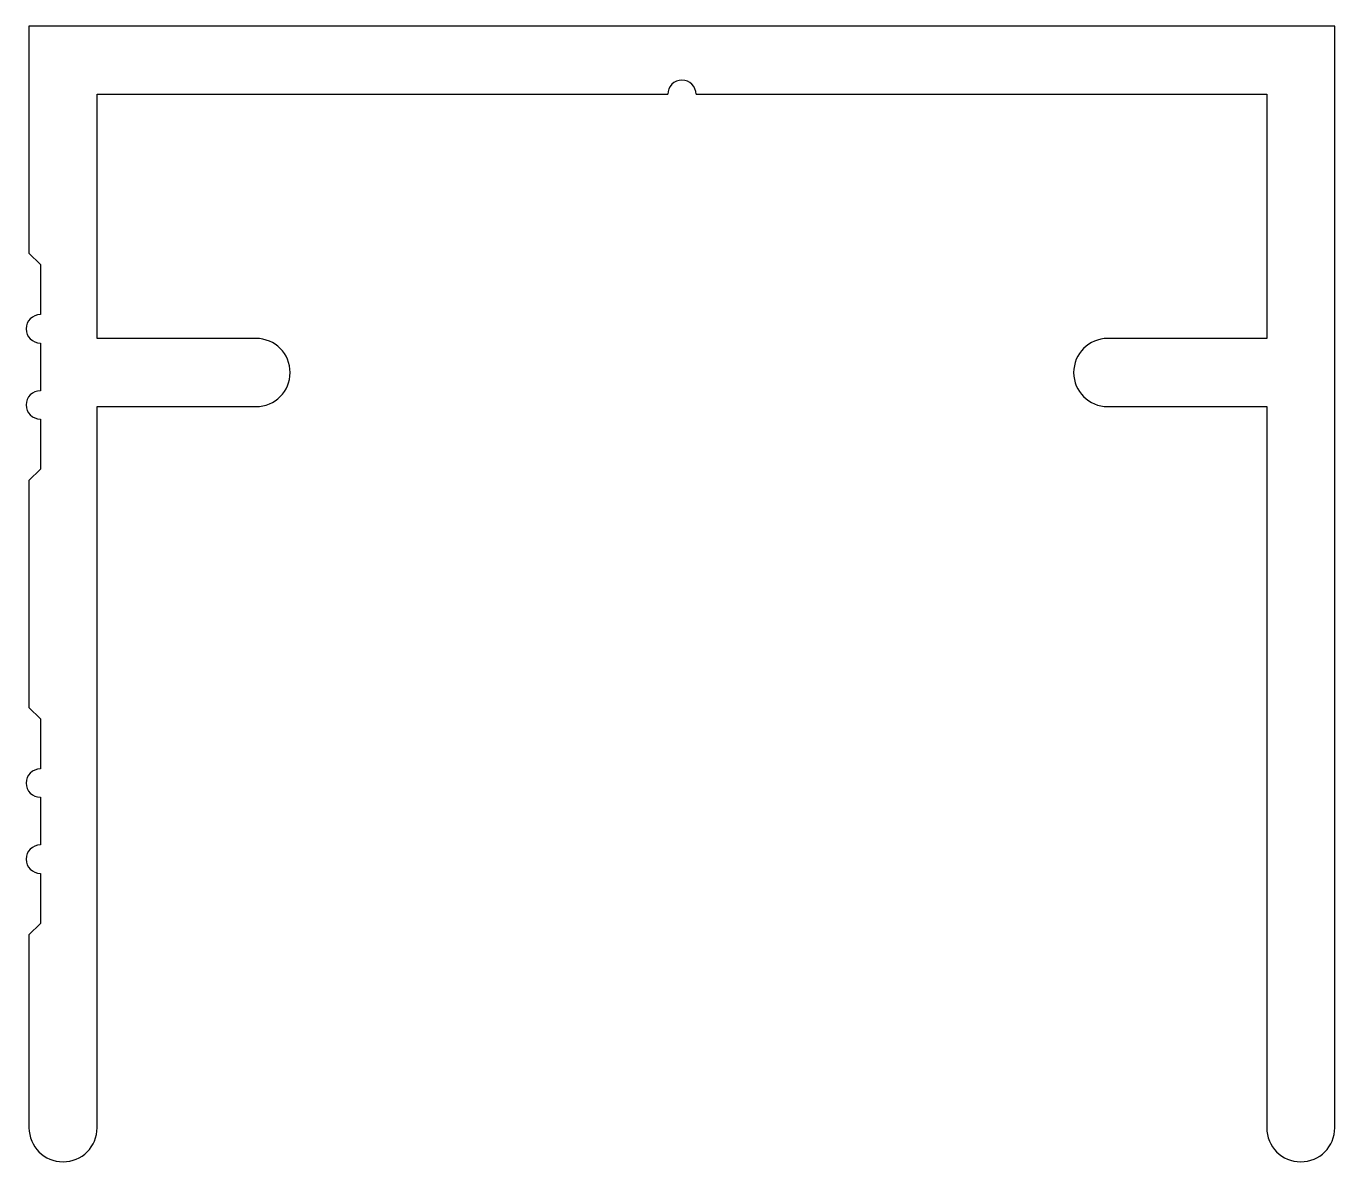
# Model space of a CAD drawing. Extents: x 1045.4 to 1068.4, y 352.8 to 372.8.
import ezdxf

# ---------------------------------------------------------------- set-up
doc = ezdxf.new("R2010")
doc.units = 0
doc.layers.get('0').update_dxf_attribs({"linetype": 'CONTINUOUS'})

msp = doc.modelspace()

# ---------------------------------------------------------------- linework, layer by layer
for p, q in [((1068.411, 372.79), (1045.411, 372.79)), ((1045.411, 372.79), (1045.411, 368.79)), ((1068.411, 353.39), (1068.411, 372.79)), ((1046.611, 371.59), (1056.661, 371.59)), ((1046.611, 367.29), (1046.611, 371.59)), ((1057.161, 371.59), (1067.211, 371.59)), ((1067.211, 371.59), (1067.211, 367.29)), ((1045.411, 368.79), (1045.611, 368.59)), ((1045.611, 368.59), (1045.611, 367.71)), ((1045.611, 367.21), (1045.611, 366.37)), ((1049.411, 367.29), (1046.611, 367.29)), ((1067.211, 367.29), (1064.411, 367.29)), ((1046.611, 353.39), (1046.611, 366.09)), ((1046.611, 366.09), (1049.411, 366.09)), ((1064.411, 366.09), (1067.211, 366.09)), ((1067.211, 366.09), (1067.211, 353.39)), ((1045.611, 365.87), (1045.611, 364.99)), ((1045.611, 364.99), (1045.411, 364.79)), ((1045.411, 364.79), (1045.411, 360.79)), ((1045.411, 360.79), (1045.611, 360.59)), ((1045.611, 360.59), (1045.611, 359.71)), ((1045.611, 359.21), (1045.611, 358.37)), ((1045.611, 357.87), (1045.611, 356.99)), ((1045.611, 356.99), (1045.411, 356.79)), ((1045.411, 356.79), (1045.411, 353.39))]:
    msp.add_line(p, q)
for centre, radius, start, end in [((1056.911, 371.59), 0.25, 0, 180), ((1045.611, 367.46), 0.25, 90, 270), ((1049.411, 366.69), 0.6, 270, 90), ((1064.411, 366.69), 0.6, 90, 270), ((1045.611, 366.12), 0.25, 90, 270), ((1045.611, 359.46), 0.25, 90, 270), ((1045.611, 358.12), 0.25, 90, 270), ((1046.011, 353.39), 0.6, 180, 0), ((1067.811, 353.39), 0.6, 180, 0)]:
    msp.add_arc(centre, radius, start, end)

doc.saveas('drawing.dxf')
